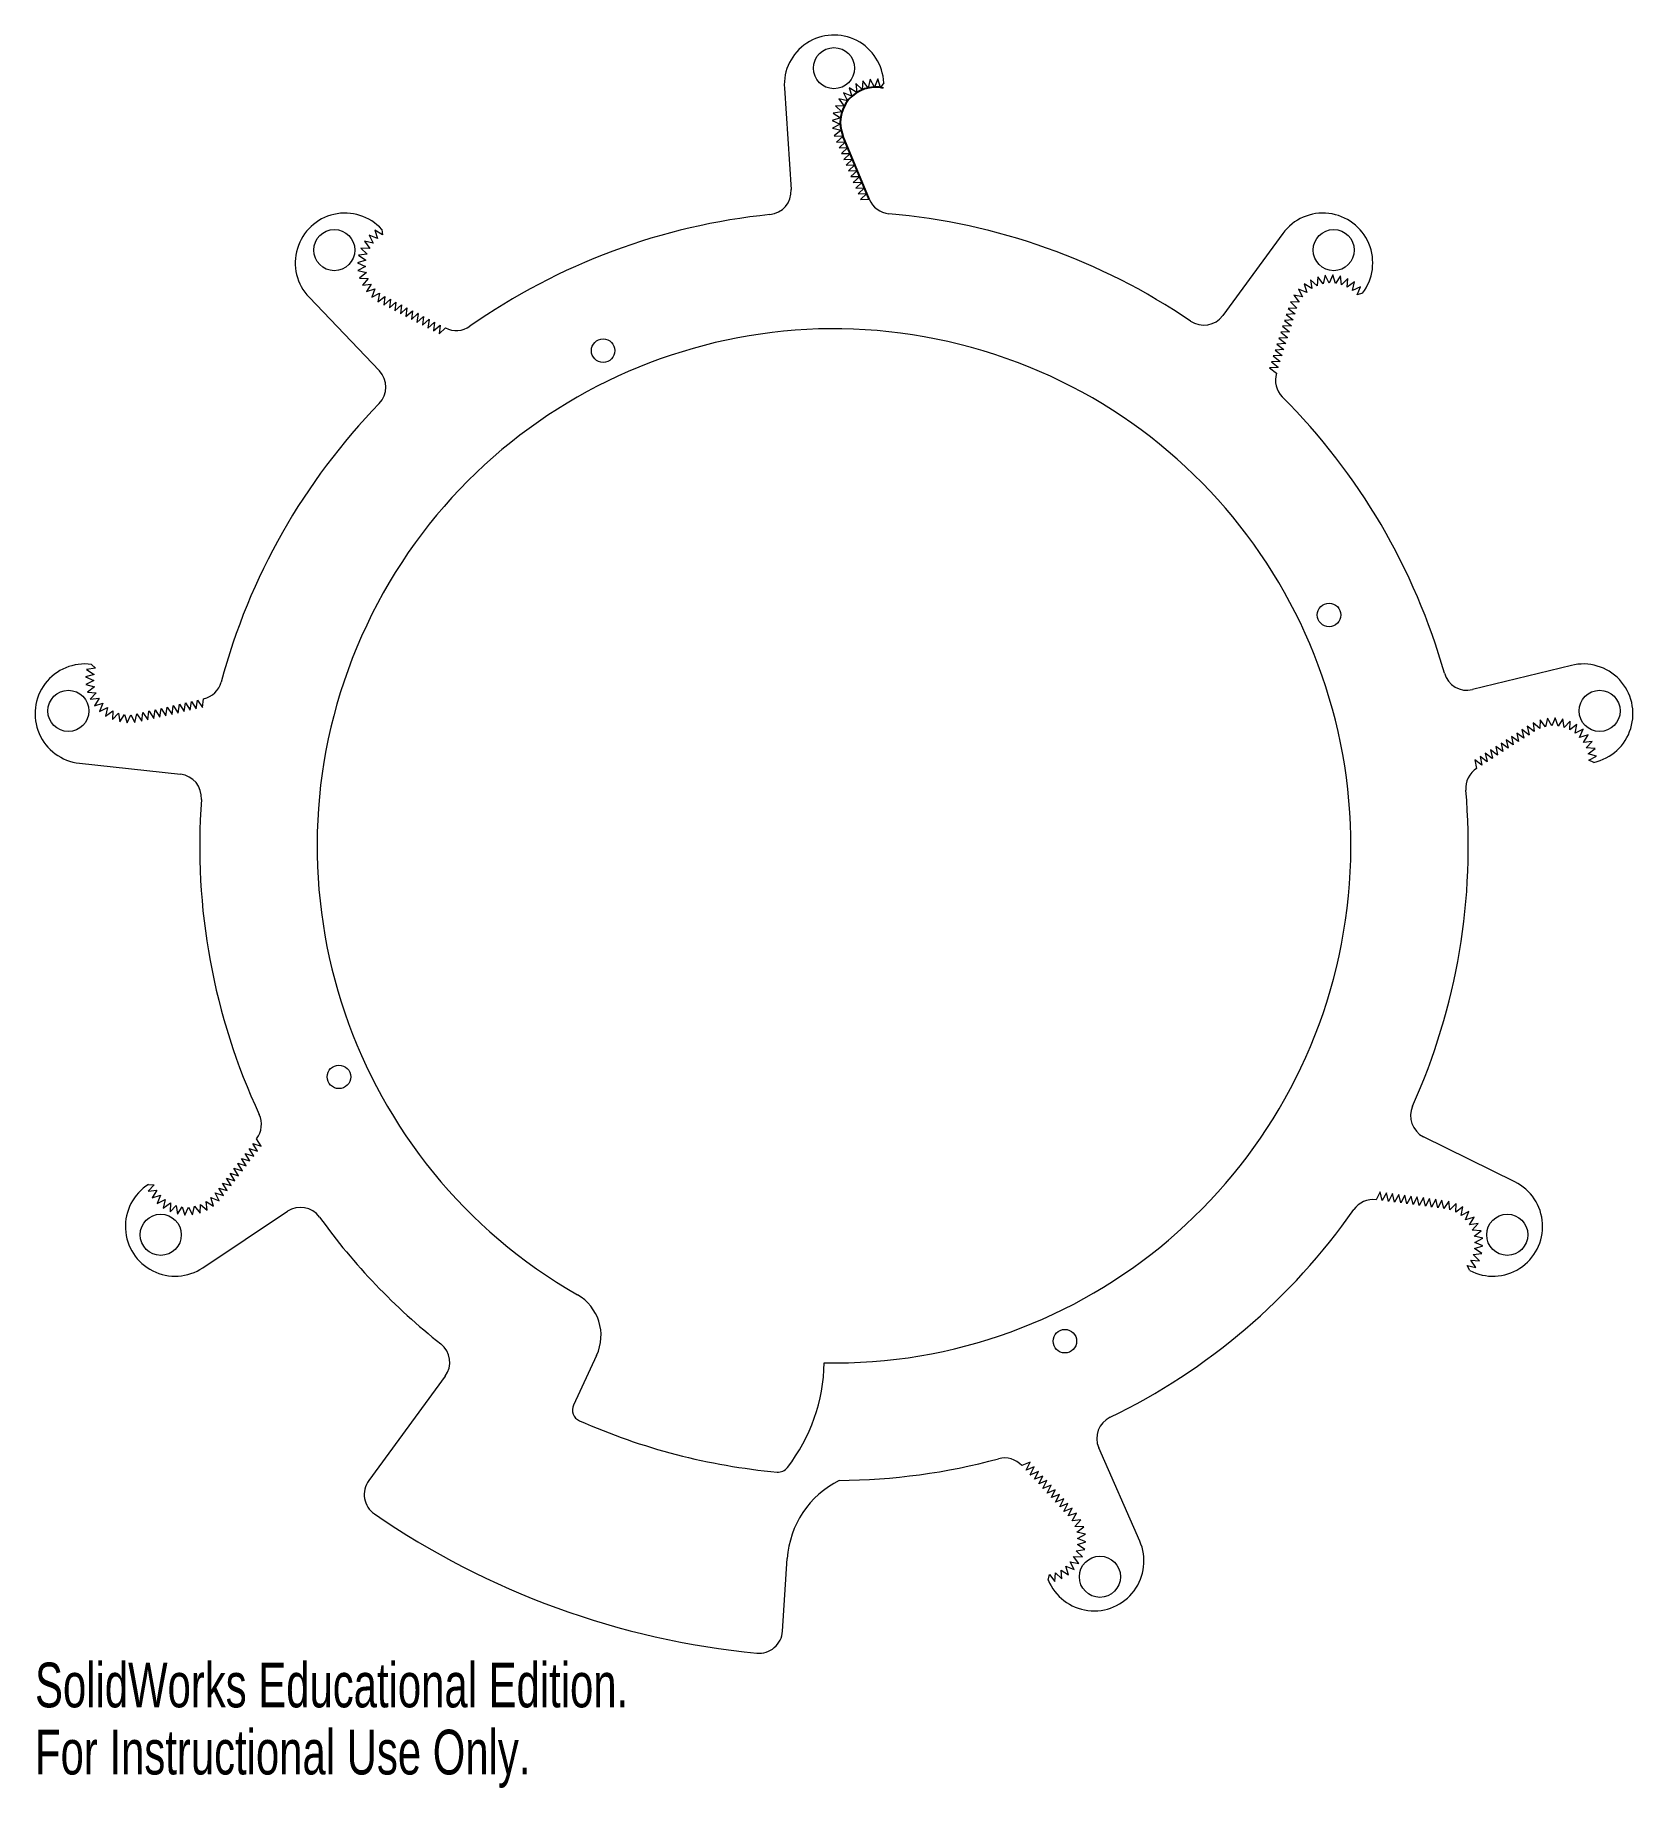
# Model space of a CAD drawing. Header units: inches. Extents: x -3.4 to 3.4, y -4.01 to 3.45.
import ezdxf

# ---------------------------------------------------------------- set-up
doc = ezdxf.new("R2010")
doc.units = ezdxf.units.IN
doc.header["$MEASUREMENT"] = 0
doc.styles.add('SLDTEXTSTYLE0', font='TXT', dxfattribs={"width": 0.7})

msp = doc.modelspace()

# ---------------------------------------------------------------- linework, layer by layer
at = {"color": 7, "linetype": 'Continuous', "lineweight": 15}
for p, q in [((-0.2113, 3.2244), (-0.183, 2.7922)), ((0.0967, 3.2058), (0.0649, 3.2259)), ((0.0649, 3.2259), (0.0756, 3.1898)), ((0.1203, 3.2178), (0.0925, 3.2432)), ((0.0925, 3.2432), (0.0967, 3.2058)), ((0.1227, 3.2554), (0.1203, 3.2178)), ((0.1457, 3.2255), (0.1227, 3.2554)), ((0.1546, 3.2621), (0.1457, 3.2255)), ((0.172, 3.2286), (0.1546, 3.2621)), ((0.1872, 3.2631), (0.172, 3.2286)), ((0.1984, 3.2271), (0.1872, 3.2631)), ((0.2116, 3.2468), (0.1984, 3.2271)), ((0.0434, 3.148), (0.0057, 3.1493)), ((0.0057, 3.1493), (0.0332, 3.1236)), ((0.0577, 3.1703), (0.0208, 3.1782)), ((0.0208, 3.1782), (0.0434, 3.148)), ((0.0756, 3.1898), (0.0407, 3.204)), ((0.0407, 3.204), (0.0577, 3.1703)), ((0.0275, 3.0977), (-0.0083, 3.0859)), ((-0.0083, 3.0859), (0.0265, 3.0712)), ((0.0265, 3.0712), (-0.0067, 3.0533)), ((0.0332, 3.1236), (-0.0041, 3.1182)), ((-0.0041, 3.1182), (0.0275, 3.0977)), ((-0.0067, 3.0533), (0.0301, 3.045)), ((0.0301, 3.045), (0.0005, 3.0216)), ((0.0005, 3.0216), (0.0385, 3.0198)), ((0.0385, 3.0198), (0.0112, 2.9943)), ((0.0112, 2.9943), (0.0486, 2.9956)), ((0.0487, 2.9954), (0.0214, 2.9698)), ((0.0487, 2.9954), (0.0486, 2.9956)), ((0.0214, 2.9698), (0.0587, 2.9711)), ((0.0588, 2.9709), (0.0315, 2.9454)), ((0.0315, 2.9454), (0.0689, 2.9467)), ((0.0689, 2.9465), (0.0416, 2.921)), ((0.0416, 2.921), (0.079, 2.9223)), ((0.0791, 2.9221), (0.0518, 2.8965)), ((0.0588, 2.9709), (0.0587, 2.9711)), ((0.0689, 2.9465), (0.0689, 2.9467)), ((0.0791, 2.9221), (0.079, 2.9223)), ((0.0518, 2.8965), (0.0891, 2.8978)), ((0.0892, 2.8976), (0.0619, 2.8721)), ((0.0619, 2.8721), (0.0993, 2.8734)), ((0.0994, 2.8732), (0.0721, 2.8476)), ((0.0721, 2.8476), (0.1094, 2.8489)), ((0.1095, 2.8487), (0.0822, 2.8232)), ((0.0892, 2.8976), (0.0891, 2.8978)), ((0.0994, 2.8732), (0.0993, 2.8734)), ((0.1095, 2.8487), (0.1094, 2.8489)), ((0.0822, 2.8232), (0.1196, 2.8245)), ((0.1197, 2.8243), (0.0924, 2.7988)), ((0.0924, 2.7988), (0.1297, 2.8)), ((0.1298, 2.7998), (0.1025, 2.7743)), ((0.1025, 2.7743), (0.1399, 2.7756)), ((0.1399, 2.7754), (0.1126, 2.7499)), ((0.1197, 2.8243), (0.1196, 2.8245)), ((0.1298, 2.7998), (0.1297, 2.8)), ((0.1399, 2.7754), (0.1399, 2.7756)), ((0.1126, 2.7499), (0.15, 2.7512)), ((-1.9224, 2.5996), (-1.9541, 2.62)), ((-1.9541, 2.62), (-1.9436, 2.5838)), ((-1.9249, 2.6232), (-1.9224, 2.5996)), ((-1.9762, 2.5423), (-2.0139, 2.5439)), ((-2.0139, 2.5439), (-1.9865, 2.5179)), ((-1.9617, 2.5645), (-1.9985, 2.5727)), ((-1.9985, 2.5727), (-1.9762, 2.5423)), ((-1.9436, 2.5838), (-1.9784, 2.5983)), ((-1.9784, 2.5983), (-1.9617, 2.5645)), ((1.9107, 2.6058), (1.6546, 2.2566)), ((-1.9924, 2.4921), (-2.0283, 2.4806)), ((-2.0283, 2.4806), (-1.9937, 2.4657)), ((-1.9937, 2.4657), (-2.027, 2.448)), ((-1.9865, 2.5179), (-2.0239, 2.5129)), ((-2.0239, 2.5129), (-1.9924, 2.4921)), ((-2.027, 2.448), (-1.9903, 2.4394)), ((-1.9903, 2.4394), (-2.02, 2.4162)), ((-2.02, 2.4162), (-1.9823, 2.4142)), ((-1.9823, 2.4142), (-2.0075, 2.3861)), ((-2.0075, 2.3861), (-1.9701, 2.3907)), ((-1.9701, 2.3907), (-1.9899, 2.3586)), ((2.0333, 2.3714), (2.0012, 2.3913)), ((2.0012, 2.3913), (2.0123, 2.3553)), ((2.0567, 2.3836), (2.0287, 2.4089)), ((2.0287, 2.4089), (2.0333, 2.3714)), ((2.0588, 2.4213), (2.0567, 2.3836)), ((2.082, 2.3915), (2.0588, 2.4213)), ((2.0907, 2.4282), (2.082, 2.3915)), ((2.1083, 2.3949), (2.0907, 2.4282)), ((2.1233, 2.4295), (2.1083, 2.3949)), ((2.1347, 2.3936), (2.1233, 2.4295)), ((2.1556, 2.425), (2.1347, 2.3936)), ((2.1605, 2.3876), (2.1556, 2.425)), ((2.1865, 2.4149), (2.1605, 2.3876)), ((2.1849, 2.3772), (2.1865, 2.4149)), ((2.2153, 2.3996), (2.1849, 2.3772)), ((2.2071, 2.3628), (2.2153, 2.3996)), ((-2.2345, 2.3342), (-1.935, 2.0213)), ((-1.9899, 2.3586), (-1.9539, 2.3697)), ((-1.9539, 2.3697), (-1.9678, 2.3347)), ((-1.9678, 2.3347), (-1.9343, 2.3519)), ((-1.9343, 2.3519), (-1.9418, 2.315)), ((-1.9418, 2.315), (-1.9116, 2.338)), ((-1.9116, 2.338), (-1.9161, 2.301)), ((-1.9161, 2.301), (-1.8883, 2.326)), ((-1.8881, 2.3259), (-1.8926, 2.2888)), ((-1.8926, 2.2888), (-1.8648, 2.3138)), ((-1.8881, 2.3259), (-1.8883, 2.326)), ((-1.8646, 2.3137), (-1.8691, 2.2766)), ((-1.8646, 2.3137), (-1.8648, 2.3138)), ((1.9803, 2.3133), (1.9426, 2.3143)), ((1.9426, 2.3143), (1.9706, 2.2886)), ((1.9944, 2.3357), (1.9575, 2.3433)), ((1.9575, 2.3433), (1.9803, 2.3133)), ((2.0123, 2.3553), (1.9773, 2.3692)), ((1.9773, 2.3692), (1.9944, 2.3357)), ((2.2409, 2.3794), (2.2071, 2.3628)), ((2.2263, 2.3446), (2.2409, 2.3794)), ((2.2491, 2.3512), (2.2263, 2.3446)), ((-1.8691, 2.2766), (-1.8414, 2.3016)), ((-1.8412, 2.3015), (-1.8457, 2.2644)), ((-1.8457, 2.2644), (-1.8179, 2.2894)), ((-1.8412, 2.3015), (-1.8414, 2.3016)), ((-1.8177, 2.2893), (-1.8222, 2.2522)), ((-1.8222, 2.2522), (-1.7944, 2.2772)), ((-1.8177, 2.2893), (-1.8179, 2.2894)), ((-1.7942, 2.2771), (-1.7987, 2.2399)), ((-1.7987, 2.2399), (-1.7709, 2.265)), ((-1.7942, 2.2771), (-1.7944, 2.2772)), ((-1.7707, 2.2649), (-1.7752, 2.2277)), ((-1.7752, 2.2277), (-1.7474, 2.2527)), ((-1.7707, 2.2649), (-1.7709, 2.265)), ((-1.7472, 2.2526), (-1.7517, 2.2155)), ((-1.7517, 2.2155), (-1.7239, 2.2405)), ((-1.7472, 2.2526), (-1.7474, 2.2527)), ((-1.7238, 2.2404), (-1.7283, 2.2033)), ((-1.7238, 2.2404), (-1.7239, 2.2405)), ((1.9547, 2.2381), (1.9174, 2.2361)), ((1.9627, 2.2633), (1.9253, 2.2613)), ((1.9253, 2.2613), (1.9548, 2.2383)), ((1.9706, 2.2886), (1.9333, 2.2866)), ((1.9333, 2.2866), (1.9627, 2.2635)), ((1.9547, 2.2381), (1.9548, 2.2383)), ((1.9627, 2.2633), (1.9627, 2.2635)), ((-1.7283, 2.2033), (-1.7005, 2.2283)), ((-1.7003, 2.2282), (-1.7048, 2.1911)), ((-1.7048, 2.1911), (-1.677, 2.2161)), ((-1.7003, 2.2282), (-1.7005, 2.2283)), ((-1.6768, 2.216), (-1.6813, 2.1789)), ((-1.6813, 2.1789), (-1.6535, 2.2039)), ((-1.6768, 2.216), (-1.677, 2.2161)), ((1.9388, 2.1876), (1.9015, 2.1856)), ((1.9015, 2.1856), (1.931, 2.1626)), ((1.9468, 2.2128), (1.9095, 2.2108)), ((1.9095, 2.2108), (1.9389, 2.1878)), ((1.9174, 2.2361), (1.9468, 2.213)), ((1.9388, 2.1876), (1.9389, 2.1878)), ((1.9468, 2.2128), (1.9468, 2.213)), ((1.915, 2.1119), (1.8777, 2.1098)), ((1.8777, 2.1098), (1.9071, 2.0868)), ((1.923, 2.1371), (1.8856, 2.1351)), ((1.8856, 2.1351), (1.9151, 2.1121)), ((1.9309, 2.1624), (1.8936, 2.1603)), ((1.8936, 2.1603), (1.923, 2.1373)), ((1.915, 2.1119), (1.9151, 2.1121)), ((1.923, 2.1371), (1.923, 2.1373)), ((1.9309, 2.1624), (1.931, 2.1626)), ((1.8912, 2.0361), (1.8539, 2.0341)), ((1.8539, 2.0341), (1.8833, 2.0111)), ((1.8991, 2.0614), (1.8618, 2.0594)), ((1.8618, 2.0594), (1.8913, 2.0363)), ((1.9071, 2.0866), (1.8698, 2.0846)), ((1.8698, 2.0846), (1.8992, 2.0616)), ((1.8912, 2.0361), (1.8913, 2.0363)), ((1.8991, 2.0614), (1.8992, 2.0616)), ((1.9071, 2.0866), (1.9071, 2.0868)), ((-3.1437, 0.7558), (-3.1811, 0.751)), ((-3.1811, 0.751), (-3.1497, 0.73)), ((-3.1607, 0.7722), (-3.1437, 0.7558)), ((3.1387, 0.768), (2.718, 0.6651)), ((-3.1497, 0.73), (-3.1857, 0.7187)), ((-3.1857, 0.7187), (-3.1512, 0.7036)), ((-3.1512, 0.7036), (-3.1847, 0.6861)), ((-3.1847, 0.6861), (-3.148, 0.6773)), ((-3.148, 0.6773), (-3.1779, 0.6543)), ((-3.1779, 0.6543), (-3.1403, 0.6519)), ((-3.1403, 0.6519), (-3.1656, 0.6241)), ((-3.1656, 0.6241), (-3.1282, 0.6284)), ((-3.1282, 0.6284), (-3.1483, 0.5965)), ((-3.1483, 0.5965), (-3.1121, 0.6073)), ((-3.1121, 0.6073), (-3.1263, 0.5724)), ((-2.8177, 0.5597), (-2.8125, 0.5967)), ((-2.8123, 0.5968), (-2.8125, 0.5967)), ((-2.8123, 0.5968), (-2.7919, 0.5655)), ((-2.7919, 0.5655), (-2.7866, 0.6025)), ((-2.7864, 0.6025), (-2.7866, 0.6025)), ((-2.7864, 0.6025), (-2.766, 0.5712)), ((-2.766, 0.5712), (-2.7608, 0.6082)), ((-2.7606, 0.6083), (-2.7608, 0.6082)), ((-2.7606, 0.6083), (-2.7402, 0.577)), ((-2.7402, 0.577), (-2.735, 0.614)), ((-2.7348, 0.614), (-2.735, 0.614)), ((-2.7348, 0.614), (-2.7144, 0.5827)), ((-2.7144, 0.5827), (-2.7092, 0.6197)), ((-2.7089, 0.6198), (-2.7092, 0.6197)), ((-2.7089, 0.6198), (-2.6885, 0.5884)), ((-2.6885, 0.5884), (-2.6833, 0.6255)), ((-3.1263, 0.5724), (-3.0927, 0.5894)), ((-3.0927, 0.5894), (-3.1005, 0.5525)), ((-3.1005, 0.5525), (-3.0703, 0.5751)), ((-3.0703, 0.5751), (-3.0716, 0.5375)), ((-3.0716, 0.5375), (-3.0459, 0.565)), ((-3.0459, 0.565), (-3.0405, 0.5277)), ((-3.0405, 0.5277), (-3.02, 0.5594)), ((-3.02, 0.5594), (-3.0081, 0.5236)), ((-3.0081, 0.5236), (-2.9935, 0.5584)), ((-2.9935, 0.5584), (-2.9756, 0.5252)), ((-2.9756, 0.5252), (-2.9672, 0.5623)), ((-2.9672, 0.5623), (-2.9469, 0.531)), ((-2.9469, 0.531), (-2.9416, 0.568)), ((-2.9414, 0.5681), (-2.9416, 0.568)), ((-2.9414, 0.5681), (-2.921, 0.5367)), ((-2.921, 0.5367), (-2.9158, 0.5738)), ((-2.9156, 0.5738), (-2.9158, 0.5738)), ((-2.9156, 0.5738), (-2.8952, 0.5425)), ((-2.8952, 0.5425), (-2.89, 0.5795)), ((-2.8898, 0.5795), (-2.89, 0.5795)), ((-2.8898, 0.5795), (-2.8694, 0.5482)), ((-2.8694, 0.5482), (-2.8641, 0.5852)), ((-2.8639, 0.5853), (-2.8641, 0.5852)), ((-2.8639, 0.5853), (-2.8435, 0.554)), ((-2.8435, 0.554), (-2.8383, 0.591)), ((-2.8381, 0.591), (-2.8383, 0.591)), ((-2.8381, 0.591), (-2.8177, 0.5597)), ((3.004, 0.4991), (2.9758, 0.5241)), ((2.9758, 0.5241), (2.9806, 0.4865)), ((3.0058, 0.5368), (3.004, 0.4991)), ((3.0292, 0.5072), (3.0058, 0.5368)), ((3.0376, 0.544), (3.0292, 0.5072)), ((3.0554, 0.5108), (3.0376, 0.544)), ((3.0701, 0.5455), (3.0554, 0.5108)), ((3.0819, 0.5097), (3.0701, 0.5455)), ((3.1025, 0.5413), (3.0819, 0.5097)), ((3.1077, 0.5039), (3.1025, 0.5413)), ((3.1335, 0.5314), (3.1077, 0.5039)), ((3.1322, 0.4937), (3.1335, 0.5314)), ((2.8914, 0.4295), (2.8615, 0.452)), ((2.8615, 0.452), (2.8693, 0.4154)), ((2.9137, 0.4438), (2.8838, 0.4662)), ((2.8838, 0.4662), (2.8916, 0.4296)), ((2.936, 0.458), (2.9061, 0.4804)), ((2.9061, 0.4804), (2.9139, 0.4439)), ((2.9583, 0.4722), (2.9284, 0.4947)), ((2.9284, 0.4947), (2.9362, 0.4581)), ((2.936, 0.458), (2.9362, 0.4581)), ((2.9806, 0.4865), (2.9507, 0.5089)), ((2.9507, 0.5089), (2.9585, 0.4723)), ((2.9583, 0.4722), (2.9585, 0.4723)), ((3.1624, 0.5163), (3.1322, 0.4937)), ((3.1544, 0.4794), (3.1624, 0.5163)), ((3.1882, 0.4963), (3.1544, 0.4794)), ((3.1739, 0.4614), (3.1882, 0.4963)), ((3.21, 0.4721), (3.1739, 0.4614)), ((3.1898, 0.4403), (3.21, 0.4721)), ((2.7799, 0.3584), (2.75, 0.3808)), ((2.75, 0.3808), (2.7577, 0.3442)), ((2.8022, 0.3726), (2.7723, 0.395)), ((2.7723, 0.395), (2.78, 0.3585)), ((2.8245, 0.3868), (2.7946, 0.4093)), ((2.7946, 0.4093), (2.8023, 0.3727)), ((2.8468, 0.4011), (2.8169, 0.4235)), ((2.8169, 0.4235), (2.8247, 0.3869)), ((2.8245, 0.3868), (2.8247, 0.3869)), ((2.8691, 0.4153), (2.8392, 0.4377)), ((2.8392, 0.4377), (2.847, 0.4012)), ((2.8468, 0.4011), (2.847, 0.4012)), ((2.8691, 0.4153), (2.8693, 0.4154)), ((2.8914, 0.4295), (2.8916, 0.4296)), ((2.9137, 0.4438), (2.9139, 0.4439)), ((3.2273, 0.4444), (3.1898, 0.4403)), ((3.2018, 0.4167), (3.2273, 0.4444)), ((3.2394, 0.4142), (3.2018, 0.4167)), ((3.2095, 0.3913), (3.2394, 0.4142)), ((3.2461, 0.3823), (3.2095, 0.3913)), ((3.2126, 0.365), (3.2461, 0.3823)), ((-3.2121, 0.3518), (-2.7816, 0.3046)), ((2.7575, 0.3441), (2.7277, 0.3666)), ((2.7277, 0.3666), (2.7354, 0.33)), ((2.7575, 0.3441), (2.7577, 0.3442)), ((2.7799, 0.3584), (2.78, 0.3585)), ((2.8022, 0.3726), (2.8023, 0.3727)), ((3.2342, 0.3554), (3.2126, 0.365)), ((-2.4735, -1.2665), (-2.4737, -1.2667)), ((-2.4539, -1.2984), (-2.4737, -1.2667)), ((-2.4735, -1.2665), (-2.4378, -1.2774)), ((-2.4378, -1.2774), (-2.4576, -1.2457)), ((2.898, -1.4292), (2.5096, -1.2376)), ((-2.5218, -1.3295), (-2.522, -1.3297)), ((-2.5022, -1.3614), (-2.522, -1.3297)), ((-2.5218, -1.3295), (-2.4861, -1.3404)), ((-2.5057, -1.3085), (-2.5059, -1.3087)), ((-2.4861, -1.3404), (-2.5059, -1.3087)), ((-2.5057, -1.3085), (-2.47, -1.3194)), ((-2.4896, -1.2875), (-2.4898, -1.2877)), ((-2.47, -1.3194), (-2.4898, -1.2877)), ((-2.4896, -1.2875), (-2.4539, -1.2984)), ((-2.5862, -1.4136), (-2.5863, -1.4137)), ((-2.5665, -1.4454), (-2.5863, -1.4137)), ((-2.5862, -1.4136), (-2.5505, -1.4244)), ((-2.5701, -1.3925), (-2.5702, -1.3927)), ((-2.5505, -1.4244), (-2.5702, -1.3927)), ((-2.5701, -1.3925), (-2.5344, -1.4034)), ((-2.554, -1.3715), (-2.5542, -1.3717)), ((-2.5344, -1.4034), (-2.5542, -1.3717)), ((-2.554, -1.3715), (-2.5183, -1.3824)), ((-2.5379, -1.3505), (-2.5381, -1.3507)), ((-2.5183, -1.3824), (-2.5381, -1.3507)), ((-2.5379, -1.3505), (-2.5022, -1.3614)), ((-2.894, -1.4418), (-2.9196, -1.4695)), ((-2.9196, -1.4695), (-2.8821, -1.4654)), ((-2.9176, -1.4401), (-2.894, -1.4418)), ((-2.8821, -1.4654), (-2.9024, -1.4972)), ((-2.9024, -1.4972), (-2.8662, -1.4866)), ((-2.8662, -1.4866), (-2.8806, -1.5214)), ((-2.617, -1.5103), (-2.6345, -1.4766)), ((-2.6345, -1.4766), (-2.5987, -1.4874)), ((-2.6184, -1.4556), (-2.6185, -1.4557)), ((-2.5987, -1.4874), (-2.6185, -1.4557)), ((-2.6184, -1.4556), (-2.5826, -1.4664)), ((-2.6023, -1.4346), (-2.6024, -1.4347)), ((-2.5826, -1.4664), (-2.6024, -1.4347)), ((-2.6023, -1.4346), (-2.5665, -1.4454)), ((2.3251, -1.4725), (2.3076, -1.5055)), ((2.3336, -1.5089), (2.3251, -1.4725)), ((2.3514, -1.4759), (2.3338, -1.5089)), ((2.3598, -1.5123), (2.3514, -1.4759)), ((2.3776, -1.4794), (2.3601, -1.5124)), ((2.3861, -1.5158), (2.3776, -1.4794)), ((2.4039, -1.4828), (2.3863, -1.5158)), ((2.4123, -1.5192), (2.4039, -1.4828)), ((2.4301, -1.4862), (2.4125, -1.5192)), ((2.4386, -1.5226), (2.4301, -1.4862)), ((2.4563, -1.4897), (2.4388, -1.5227)), ((2.4648, -1.5261), (2.4563, -1.4897)), ((-2.8806, -1.5214), (-2.8469, -1.5047)), ((-2.8469, -1.5047), (-2.855, -1.5415)), ((-2.855, -1.5415), (-2.8246, -1.5191)), ((-2.8246, -1.5191), (-2.8261, -1.5568)), ((-2.8261, -1.5568), (-2.8002, -1.5294)), ((-2.8002, -1.5294), (-2.7951, -1.5667)), ((-2.7951, -1.5667), (-2.7744, -1.5352)), ((-2.7744, -1.5352), (-2.7628, -1.5711)), ((-2.7628, -1.5711), (-2.748, -1.5364)), ((-2.748, -1.5364), (-2.7302, -1.5697)), ((-2.7302, -1.5697), (-2.7217, -1.533)), ((-2.7217, -1.533), (-2.6984, -1.5626)), ((-2.6984, -1.5626), (-2.6965, -1.525)), ((-2.6965, -1.525), (-2.6683, -1.5501)), ((-2.6867, -1.7952), (-2.3266, -1.5546)), ((-2.6683, -1.5501), (-2.673, -1.5127)), ((-2.673, -1.5127), (-2.6409, -1.5325)), ((-2.6409, -1.5325), (-2.6521, -1.4965)), ((-2.6521, -1.4965), (-2.617, -1.5103)), ((2.3336, -1.5089), (2.3338, -1.5089)), ((2.3598, -1.5123), (2.3601, -1.5124)), ((2.3861, -1.5158), (2.3863, -1.5158)), ((2.4123, -1.5192), (2.4125, -1.5192)), ((2.4386, -1.5226), (2.4388, -1.5227)), ((2.4648, -1.5261), (2.465, -1.5261)), ((2.4826, -1.4931), (2.465, -1.5261)), ((2.491, -1.5295), (2.4826, -1.4931)), ((2.491, -1.5295), (2.4913, -1.5295)), ((2.5088, -1.4965), (2.4913, -1.5295)), ((2.5173, -1.533), (2.5088, -1.4965)), ((2.5173, -1.533), (2.5175, -1.533)), ((2.535, -1.5), (2.5175, -1.533)), ((2.5435, -1.5364), (2.535, -1.5)), ((2.5435, -1.5364), (2.5437, -1.5364)), ((2.5613, -1.5034), (2.5437, -1.5364)), ((2.5698, -1.5398), (2.5613, -1.5034)), ((2.5698, -1.5398), (2.57, -1.5399)), ((2.5875, -1.5069), (2.57, -1.5399)), ((2.596, -1.5432), (2.5875, -1.5069)), ((2.6165, -1.5113), (2.596, -1.5432)), ((2.622, -1.5486), (2.6165, -1.5113)), ((2.6476, -1.5209), (2.622, -1.5486)), ((2.6465, -1.5586), (2.6476, -1.5209)), ((2.6766, -1.5358), (2.6465, -1.5586)), ((2.6689, -1.5727), (2.6766, -1.5358)), ((2.7025, -1.5556), (2.6689, -1.5727)), ((2.6885, -1.5906), (2.7025, -1.5556)), ((2.7245, -1.5796), (2.6885, -1.5906)), ((2.7046, -1.6116), (2.7245, -1.5796)), ((2.742, -1.6071), (2.7046, -1.6116)), ((2.7167, -1.6351), (2.742, -1.6071)), ((2.7544, -1.6373), (2.7167, -1.6351)), ((2.7246, -1.6604), (2.7544, -1.6373)), ((2.7613, -1.6691), (2.7246, -1.6604)), ((2.7265, -1.7131), (2.7625, -1.7017)), ((2.7579, -1.734), (2.7265, -1.7131)), ((2.7279, -1.6867), (2.7613, -1.6691)), ((2.7625, -1.7017), (2.7279, -1.6867)), ((2.706, -1.8067), (2.6956, -1.7854)), ((2.6956, -1.7854), (2.7324, -1.7937)), ((2.7101, -1.7632), (2.7478, -1.765)), ((2.7324, -1.7937), (2.7101, -1.7632)), ((2.7205, -1.7389), (2.7579, -1.734)), ((2.7478, -1.765), (2.7205, -1.7389)), ((-1.0103, -2.1678), (-1.1087, -2.3789)), ((-1.6546, -2.2566), (-1.98, -2.7004)), ((1.3014, -2.9576), (1.127, -2.5612)), ((0.8347, -2.6226), (0.8, -2.6365)), ((0.8177, -2.6559), (0.8347, -2.6226)), ((0.8177, -2.6559), (0.8179, -2.656)), ((0.8526, -2.6421), (0.8179, -2.656)), ((0.8356, -2.6754), (0.8526, -2.6421)), ((0.8356, -2.6754), (0.8358, -2.6755)), ((0.8704, -2.6616), (0.8358, -2.6755)), ((0.8535, -2.6949), (0.8704, -2.6616)), ((0.8883, -2.6811), (0.8537, -2.695)), ((0.8714, -2.7144), (0.8883, -2.6811)), ((0.8535, -2.6949), (0.8537, -2.695)), ((0.8714, -2.7144), (0.8716, -2.7145)), ((0.9062, -2.7006), (0.8716, -2.7145)), ((0.8893, -2.7339), (0.9062, -2.7006)), ((0.8893, -2.7339), (0.8895, -2.734)), ((0.9241, -2.7201), (0.8895, -2.734)), ((0.9072, -2.7534), (0.9241, -2.7201)), ((0.9072, -2.7534), (0.9073, -2.7535)), ((0.942, -2.7396), (0.9073, -2.7535)), ((0.9251, -2.7729), (0.942, -2.7396)), ((0.9599, -2.7591), (0.9252, -2.773)), ((0.943, -2.7924), (0.9599, -2.7591)), ((0.9251, -2.7729), (0.9252, -2.773)), ((0.943, -2.7924), (0.9431, -2.7925)), ((0.9778, -2.7786), (0.9431, -2.7925)), ((0.9609, -2.8119), (0.9778, -2.7786)), ((0.9609, -2.8119), (0.961, -2.812)), ((0.9957, -2.798), (0.961, -2.812)), ((0.9788, -2.8314), (0.9957, -2.798)), ((0.9788, -2.8314), (0.9789, -2.8315)), ((1.0136, -2.8175), (0.9789, -2.8315)), ((0.9967, -2.8509), (1.0136, -2.8175)), ((1.0329, -2.8395), (0.9967, -2.8509)), ((1.0132, -2.8717), (1.0329, -2.8395)), ((1.0506, -2.8669), (1.0132, -2.8717)), ((1.0255, -2.8951), (1.0506, -2.8669)), ((1.0632, -2.897), (1.0255, -2.8951)), ((1.0336, -2.9203), (1.0632, -2.897)), ((1.0703, -2.9288), (1.0336, -2.9203)), ((1.0359, -2.973), (1.0718, -2.9613)), ((1.0675, -2.9937), (1.0359, -2.973)), ((1.0371, -2.9466), (1.0703, -2.9288)), ((1.0718, -2.9613), (1.0371, -2.9466)), ((-0.219, -3.3413), (-0.1987, -3.0318)), ((1.0223, -3.0793), (1.0055, -3.0455)), ((1.0055, -3.0455), (1.0424, -3.0535)), ((1.0424, -3.0535), (1.0199, -3.0233)), ((1.0199, -3.0233), (1.0576, -3.0247)), ((1.0301, -2.9989), (1.0675, -2.9937)), ((1.0576, -3.0247), (1.0301, -2.9989)), ((0.9116, -3.1234), (0.9173, -3.1004)), ((0.9173, -3.1004), (0.9402, -3.1304)), ((0.9402, -3.1304), (0.9427, -3.0927)), ((0.9427, -3.0927), (0.9704, -3.1183)), ((0.9704, -3.1183), (0.9663, -3.0808)), ((0.9663, -3.0808), (0.9981, -3.1011)), ((0.9981, -3.1011), (0.9875, -3.0649)), ((0.9875, -3.0649), (1.0223, -3.0793))]:
    msp.add_line(p, q, dxfattribs=at)
at = {"color": 7, "linetype": 'Continuous'}
msp.add_line((0.15, 2.7512), (0.038, 3.0209), dxfattribs=at)
at = {"color": 7, "linetype": 'Continuous', "lineweight": 15}
for centre, radius in [((0, 3.3092), 0.0875), ((-2.1271, 2.535), 0.0875), ((2.1271, 2.535), 0.0875), ((-0.9826, 2.1072), 0.05), ((2.1072, 0.9826), 0.05), ((-3.2589, 0.5746), 0.0875), ((3.2589, 0.5746), 0.0875), ((-2.1072, -0.9826), 0.05), ((-2.8658, -1.6546), 0.0875), ((2.8658, -1.6546), 0.0875), ((0.9826, -2.1072), 0.05), ((1.1318, -3.1096), 0.0875)]:
    msp.add_circle(centre, radius, dxfattribs=at)
for centre, radius, start, end in [((0, 3.2382), 0.2118, 2.31896, 183.75), ((-0.2828, 2.7857), 0.1, 275.79671, 3.75), ((-2.0815, 2.4806), 0.2118, 42.31896, 223.75), ((0, 0), 2.7, 95.79671, 125.03437), ((0.2424, 2.7895), 0.1, 202.53764, 265.03437), ((0, 0), 2.7, 55.79671, 85.03437), ((2.0815, 2.4806), 0.2118, 322.31896, 143.75), ((1.574, 2.3157), 0.1, 235.79671, 323.75), ((0, 0), 2.2, 268.92059, 240.23159), ((-1.6074, 2.2927), 0.1, 242.53764, 305.03437), ((-2.0072, 1.9522), 0.1, 315.79671, 43.75), ((1.9787, 1.9811), 0.1, 162.53764, 225.03437), ((0, 0), 2.7, 135.79671, 165.03437), ((0, 0), 2.7, 15.79671, 45.03437), ((-3.189, 0.5623), 0.2118, 82.31896, 263.75), ((3.189, 0.5623), 0.2118, 282.31896, 103.75), ((-2.705, 0.7231), 0.1, 282.53764, 345.03437), ((2.6943, 0.7622), 0.1, 195.79671, 283.75), ((-2.7925, 0.2052), 0.1, 355.79671, 83.75), ((2.7892, 0.2457), 0.1, 122.53764, 185.03437), ((0, 0), 2.7, 335.79671, 5.03437), ((0, 0), 2.7, 175.79671, 205.03437), ((2.5539, -1.1479), 0.1, 155.79671, 243.75), ((-2.537, -1.1849), 0.1, 322.53764, 25.03437), ((-2.8044, -1.6191), 0.2118, 122.31896, 303.75), ((2.8044, -1.6191), 0.2118, 242.31896, 63.75), ((-2.2711, -1.6378), 0.1, 35.79671, 123.75), ((0, 0), 2.7, 295.79671, 325.03437), ((2.2946, -1.6046), 0.1, 82.53764, 145.03437), ((0, 0), 2.7, 215.79671, 231.70329), ((-1.1916, -2.0833), 0.2, 335.01178, 60.23159), ((-1.7353, -2.1975), 0.1, 323.75, 51.70329), ((-0.7924, -2.1855), 0.7511, 322.29788, 358.92059), ((-1.0634, -2.4), 0.05, 155.01178, 246.10319), ((0, 0), 2.675, 246.10319, 264.80467), ((1.2185, -2.521), 0.1, 115.79671, 203.75), ((0, 0), 2.7, 270.46897, 285.03437), ((0.7263, -2.7042), 0.1, 42.53764, 105.03437), ((-0.2377, -2.6142), 0.05, 264.80467, 322.29788), ((-1.8994, -2.7595), 0.1, 143.75, 235.46058), ((0.2004, -3.058), 0.4, 116.47612, 176.25), ((0, 0), 3.45, 235.46058, 264.53942), ((1.1075, -3.0429), 0.2118, 202.31896, 23.75), ((-0.3188, -3.3348), 0.1, 264.53942, 356.25)]:
    msp.add_arc(centre, radius, start, end, dxfattribs=at)
at = {"color": 7, "linetype": 'Continuous'}
msp.add_arc((0.1766, 3.0784), 0.15, 76.60588, 202.53764, dxfattribs=at)

# ---------------------------------------------------------------- texts
at = {"color": 7, "linetype": 'Continuous', "char_height": 0.1903, "attachment_point": 1, "style": 'SLDTEXTSTYLE0'}
for s, insert in [('SolidWorks Educational Edition.', (-3.4008, -3.4749)), ('For Instructional Use Only.', (-3.4008, -3.7604))]:
    msp.add_mtext(s, dxfattribs=dict(at, insert=insert))

doc.saveas('drawing.dxf')
